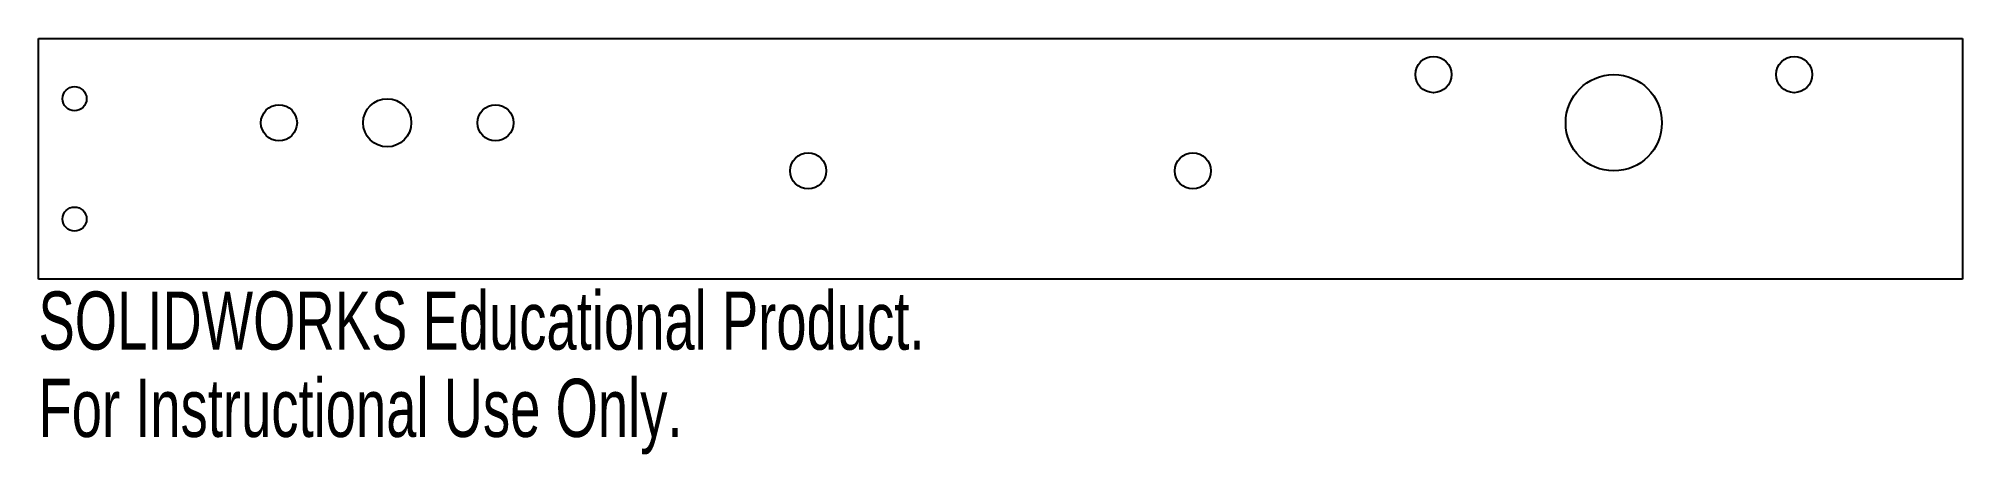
# Model space of a CAD drawing. Header units: millimetres. Extents: x 0 to 160, y -35 to 0.
import ezdxf

# ---------------------------------------------------------------- set-up
doc = ezdxf.new("R2010")
doc.units = ezdxf.units.MM
doc.styles.add('SLDTEXTSTYLE0', font='TXT', dxfattribs={"width": 0.7})

msp = doc.modelspace()

# ---------------------------------------------------------------- linework, layer by layer
at = {"color": 7, "linetype": 'Continuous', "lineweight": 25}
for p, q in [((0, -20), (0, 0)), ((0, 0), (160, 0)), ((160, 0), (160, -20)), ((160, -20), (0, -20))]:
    msp.add_line(p, q, dxfattribs=at)
for centre, radius in [((116, -3), 1.5), ((146, -3), 1.5), ((131, -7), 4), ((3, -5), 1), ((20, -7), 1.5), ((29, -7), 2), ((38, -7), 1.5), ((64, -11), 1.5), ((96, -11), 1.5), ((3, -15), 1)]:
    msp.add_circle(centre, radius, dxfattribs=at)

# ---------------------------------------------------------------- texts
at = {"color": 7, "linetype": 'Continuous', "char_height": 4.8336, "attachment_point": 1, "style": 'SLDTEXTSTYLE0'}
for s, insert in [('SOLIDWORKS Educational Product.', (0, -21.02)), ('For Instructional Use Only.', (0, -28.27))]:
    msp.add_mtext(s, dxfattribs=dict(at, insert=insert))

doc.saveas('drawing.dxf')
